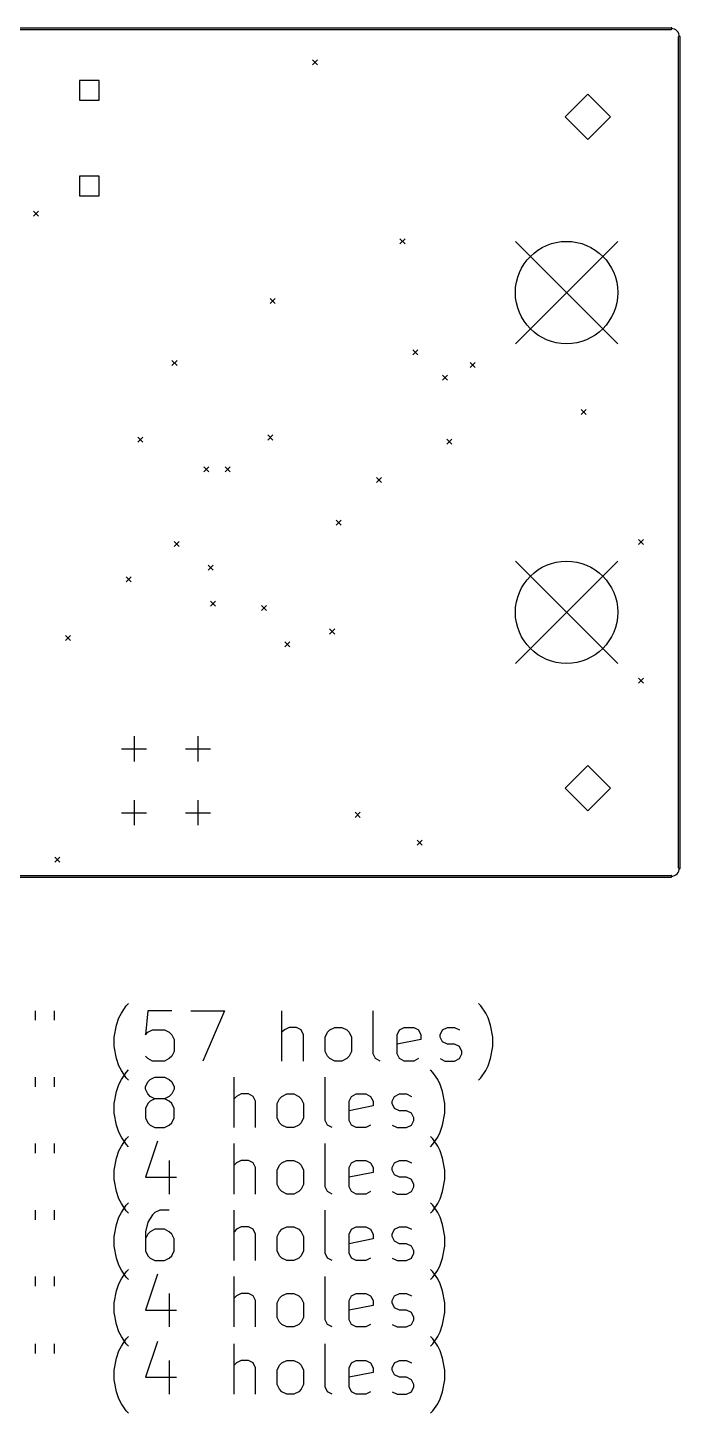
# Model space of a CAD drawing. Extents: x 98.2 to 183.9, y -141 to -57.9.
# Drawn here: x 145 to 183.9, y -140.4 to -57.9 of the extents above; entities that cross this region are included whole.
import ezdxf

# ---------------------------------------------------------------- set-up
doc = ezdxf.new("R2010")
doc.units = 0
doc.header["$MEASUREMENT"] = 0
doc.layers.add('BLACK', color=7, linetype='CONTINUOUS')

msp = doc.modelspace()

# ---------------------------------------------------------------- linework, layer by layer
at = {"layer": 'Black'}
for p, q in [((104.895, -57.885), (183.395, -57.885)), ((104.895, -57.985), (183.395, -57.985)), ((183.845, -107.935), (183.845, -58.435)), ((183.945, -107.935), (183.945, -58.435)), ((162.029, -59.794), (162.329, -60.094)), ((162.329, -59.794), (162.029, -60.094)), ((149.3, -61.027), (148.134, -61.027)), ((148.134, -61.027), (148.134, -62.193)), ((149.3, -62.193), (149.3, -61.027)), ((178.435, -61.835), (177.085, -63.185)), ((179.785, -63.185), (178.435, -61.835)), ((148.134, -62.193), (149.3, -62.193)), ((177.085, -63.185), (178.435, -64.535)), ((178.435, -64.535), (179.785, -63.185)), ((149.3, -66.727), (148.134, -66.727)), ((148.134, -66.727), (148.134, -67.893)), ((149.3, -67.893), (149.3, -66.727)), ((148.134, -67.893), (149.3, -67.893)), ((145.392, -68.811), (145.692, -69.111)), ((145.692, -68.811), (145.392, -69.111)), ((167.236, -70.462), (167.536, -70.762)), ((167.536, -70.462), (167.236, -70.762)), ((174.115, -70.612), (180.215, -76.712)), ((180.215, -70.612), (174.115, -76.712)), ((159.489, -74.018), (159.789, -74.318)), ((159.789, -74.018), (159.489, -74.318)), ((167.998, -77.066), (168.298, -77.366)), ((168.298, -77.066), (167.998, -77.366)), ((153.647, -77.701), (153.947, -78.001)), ((153.947, -77.701), (153.647, -78.001)), ((171.427, -77.828), (171.727, -78.128)), ((171.727, -77.828), (171.427, -78.128)), ((169.776, -78.59), (170.076, -78.89)), ((170.076, -78.59), (169.776, -78.89)), ((178.031, -80.622), (178.331, -80.922)), ((178.331, -80.622), (178.031, -80.922)), ((151.615, -82.273), (151.915, -82.573)), ((151.915, -82.273), (151.615, -82.573)), ((159.362, -82.146), (159.662, -82.446)), ((159.662, -82.146), (159.362, -82.446)), ((170.03, -82.4), (170.33, -82.7)), ((170.33, -82.4), (170.03, -82.7)), ((155.552, -84.051), (155.852, -84.351)), ((155.852, -84.051), (155.552, -84.351)), ((156.822, -84.051), (157.122, -84.351)), ((157.122, -84.051), (156.822, -84.351)), ((165.839, -84.686), (166.139, -84.986)), ((166.139, -84.686), (165.839, -84.986)), ((163.426, -87.226), (163.726, -87.526)), ((163.726, -87.226), (163.426, -87.526)), ((153.774, -88.496), (154.074, -88.796)), ((154.074, -88.496), (153.774, -88.796)), ((181.46, -88.369), (181.76, -88.669)), ((181.76, -88.369), (181.46, -88.669)), ((155.806, -89.893), (156.106, -90.193)), ((156.106, -89.893), (155.806, -90.193)), ((174.115, -89.66), (180.215, -95.76)), ((180.215, -89.66), (174.115, -95.76)), ((150.916, -90.591), (151.216, -90.891)), ((151.216, -90.591), (150.916, -90.891)), ((155.933, -92.052), (156.233, -92.352)), ((156.233, -92.052), (155.933, -92.352)), ((158.981, -92.306), (159.281, -92.606)), ((159.281, -92.306), (158.981, -92.606)), ((147.297, -94.084), (147.597, -94.384)), ((147.597, -94.084), (147.297, -94.384)), ((163.045, -93.703), (163.345, -94.003)), ((163.345, -93.703), (163.045, -94.003)), ((160.378, -94.465), (160.678, -94.765)), ((160.678, -94.465), (160.378, -94.765)), ((181.46, -96.624), (181.76, -96.924)), ((181.76, -96.624), (181.46, -96.924)), ((151.384, -100.088), (151.384, -101.588)), ((155.194, -100.088), (155.194, -101.588)), ((150.634, -100.838), (152.134, -100.838)), ((154.444, -100.838), (155.944, -100.838)), ((178.435, -101.835), (177.085, -103.185)), ((179.785, -103.185), (178.435, -101.835)), ((151.384, -103.898), (151.384, -105.398)), ((155.194, -103.898), (155.194, -105.398)), ((177.085, -103.185), (178.435, -104.535)), ((178.435, -104.535), (179.785, -103.185)), ((150.634, -104.648), (152.134, -104.648)), ((154.444, -104.648), (155.944, -104.648)), ((164.569, -104.625), (164.869, -104.925)), ((164.869, -104.625), (164.569, -104.925)), ((168.252, -106.276), (168.552, -106.576)), ((168.552, -106.276), (168.252, -106.576)), ((146.662, -107.292), (146.962, -107.592)), ((146.962, -107.292), (146.662, -107.592)), ((104.895, -108.385), (183.395, -108.385)), ((104.895, -108.485), (183.395, -108.485)), ((150.631, -116.585), (150.916, -116.156)), ((150.916, -116.156), (151.059, -116.014)), ((172.059, -116.156), (171.916, -116.014)), ((172.345, -116.585), (172.059, -116.156)), ((145.488, -116.442), (145.488, -117.014)), ((146.631, -116.442), (146.631, -117.014)), ((150.345, -117.299), (150.488, -116.871)), ((150.488, -116.871), (150.631, -116.585)), ((152.202, -116.442), (152.059, -117.871)), ((153.631, -116.442), (152.202, -116.442)), ((154.774, -116.442), (156.774, -116.442)), ((156.774, -116.442), (155.488, -119.442)), ((160.202, -119.442), (160.202, -116.442)), ((165.631, -119.014), (165.631, -116.442)), ((172.488, -116.871), (172.345, -116.585)), ((172.631, -117.299), (172.488, -116.871)), ((150.202, -118.014), (150.345, -117.299)), ((150.202, -118.585), (150.202, -118.014)), ((152.059, -117.871), (152.202, -117.728)), ((152.202, -117.728), (152.488, -117.585)), ((152.488, -117.585), (153.202, -117.585)), ((153.202, -117.585), (153.488, -117.728)), ((153.488, -117.728), (153.631, -117.871)), ((153.631, -117.871), (153.774, -118.156)), ((160.345, -117.585), (160.202, -117.728)), ((160.631, -117.442), (160.345, -117.585)), ((161.059, -117.442), (160.631, -117.442)), ((161.345, -117.585), (161.059, -117.442)), ((161.488, -117.871), (161.345, -117.585)), ((161.488, -119.442), (161.488, -117.871)), ((162.774, -118.014), (162.916, -117.728)), ((162.774, -118.871), (162.774, -118.014)), ((162.916, -117.728), (163.059, -117.585)), ((163.059, -117.585), (163.345, -117.442)), ((163.345, -117.442), (163.774, -117.442)), ((163.774, -117.442), (164.059, -117.585)), ((164.059, -117.585), (164.202, -117.728)), ((164.202, -117.728), (164.345, -118.014)), ((164.345, -118.014), (164.345, -118.871)), ((167.059, -117.871), (167.202, -117.585)), ((167.059, -119.014), (167.059, -117.871)), ((167.202, -117.585), (167.488, -117.442)), ((167.488, -117.442), (168.059, -117.442)), ((168.059, -117.442), (168.345, -117.585)), ((168.345, -117.585), (168.488, -117.871)), ((168.488, -117.871), (168.488, -118.156)), ((169.631, -117.871), (169.774, -117.585)), ((169.631, -118.014), (169.631, -117.871)), ((169.774, -118.299), (169.631, -118.014)), ((169.774, -117.585), (170.059, -117.442)), ((170.059, -117.442), (170.488, -117.442)), ((170.488, -117.442), (170.774, -117.585)), ((172.774, -118.014), (172.631, -117.299)), ((172.774, -118.585), (172.774, -118.014)), ((150.345, -119.299), (150.202, -118.585)), ((153.774, -118.156), (153.774, -118.871)), ((168.488, -118.156), (167.059, -118.442)), ((170.059, -118.442), (169.774, -118.299)), ((170.488, -118.442), (170.059, -118.442)), ((170.774, -118.585), (170.488, -118.442)), ((170.916, -118.871), (170.774, -118.585)), ((172.631, -119.299), (172.774, -118.585)), ((150.488, -119.728), (150.345, -119.299)), ((152.202, -119.299), (152.059, -119.156)), ((152.488, -119.442), (152.202, -119.299)), ((153.202, -119.442), (152.488, -119.442)), ((153.488, -119.299), (153.202, -119.442)), ((153.631, -119.156), (153.488, -119.299)), ((153.774, -118.871), (153.631, -119.156)), ((162.916, -119.156), (162.774, -118.871)), ((163.059, -119.299), (162.916, -119.156)), ((163.345, -119.442), (163.059, -119.299)), ((163.774, -119.442), (163.345, -119.442)), ((164.059, -119.299), (163.774, -119.442)), ((164.202, -119.156), (164.059, -119.299)), ((164.345, -118.871), (164.202, -119.156)), ((165.774, -119.299), (165.631, -119.014)), ((166.059, -119.442), (165.774, -119.299)), ((167.202, -119.299), (167.059, -119.014)), ((167.488, -119.442), (167.202, -119.299)), ((168.059, -119.442), (167.488, -119.442)), ((168.345, -119.299), (168.059, -119.442)), ((169.631, -119.299), (169.916, -119.442)), ((169.916, -119.442), (170.488, -119.442)), ((170.488, -119.442), (170.774, -119.299)), ((170.774, -119.299), (170.916, -119.014)), ((170.916, -119.014), (170.916, -118.871)), ((172.488, -119.728), (172.631, -119.299)), ((145.488, -120.402), (145.488, -120.974)), ((146.631, -120.402), (146.631, -120.974)), ((150.631, -120.014), (150.488, -119.728)), ((150.916, -120.442), (150.631, -120.014)), ((150.631, -120.545), (150.916, -120.116)), ((150.916, -120.116), (151.059, -119.974)), ((151.059, -120.585), (150.916, -120.442)), ((152.345, -120.545), (152.631, -120.402)), ((152.631, -120.402), (153.202, -120.402)), ((153.202, -120.402), (153.488, -120.545)), ((157.345, -123.402), (157.345, -120.402)), ((162.774, -122.974), (162.774, -120.402)), ((169.202, -120.116), (169.059, -119.974)), ((169.488, -120.545), (169.202, -120.116)), ((171.916, -120.585), (172.059, -120.442)), ((172.059, -120.442), (172.345, -120.014)), ((172.345, -120.014), (172.488, -119.728)), ((150.202, -121.974), (150.345, -121.259)), ((150.345, -121.259), (150.488, -120.831)), ((150.488, -120.831), (150.631, -120.545)), ((152.059, -120.974), (152.202, -120.688)), ((152.059, -121.116), (152.059, -120.974)), ((152.202, -121.402), (152.059, -121.116)), ((152.202, -120.688), (152.345, -120.545)), ((153.488, -120.545), (153.631, -120.688)), ((153.631, -120.688), (153.774, -120.974)), ((153.774, -121.116), (153.631, -121.402)), ((153.774, -120.974), (153.774, -121.116)), ((169.631, -120.831), (169.488, -120.545)), ((169.774, -121.259), (169.631, -120.831)), ((169.916, -121.974), (169.774, -121.259)), ((150.202, -122.545), (150.202, -121.974)), ((152.202, -121.974), (152.059, -122.259)), ((152.345, -121.545), (152.202, -121.402)), ((152.345, -121.831), (152.202, -121.974)), ((152.631, -121.688), (152.345, -121.545)), ((152.631, -121.688), (152.345, -121.831)), ((153.202, -121.688), (152.631, -121.688)), ((153.488, -121.545), (153.202, -121.688)), ((153.488, -121.831), (153.202, -121.688)), ((153.631, -121.402), (153.488, -121.545)), ((153.631, -121.974), (153.488, -121.831)), ((153.774, -122.259), (153.631, -121.974)), ((157.488, -121.545), (157.345, -121.688)), ((157.774, -121.402), (157.488, -121.545)), ((158.202, -121.402), (157.774, -121.402)), ((158.488, -121.545), (158.202, -121.402)), ((158.631, -121.831), (158.488, -121.545)), ((158.631, -123.402), (158.631, -121.831)), ((159.916, -121.974), (160.059, -121.688)), ((159.916, -122.831), (159.916, -121.974)), ((160.059, -121.688), (160.202, -121.545)), ((160.202, -121.545), (160.488, -121.402)), ((160.488, -121.402), (160.916, -121.402)), ((160.916, -121.402), (161.202, -121.545)), ((161.202, -121.545), (161.345, -121.688)), ((161.345, -121.688), (161.488, -121.974)), ((161.488, -121.974), (161.488, -122.831)), ((164.202, -121.831), (164.345, -121.545)), ((164.202, -122.974), (164.202, -121.831)), ((165.631, -122.116), (164.202, -122.402)), ((164.345, -121.545), (164.631, -121.402)), ((164.631, -121.402), (165.202, -121.402)), ((165.202, -121.402), (165.488, -121.545)), ((165.488, -121.545), (165.631, -121.831)), ((165.631, -121.831), (165.631, -122.116)), ((166.774, -121.831), (166.916, -121.545)), ((166.774, -121.974), (166.774, -121.831)), ((166.916, -122.259), (166.774, -121.974)), ((166.916, -121.545), (167.202, -121.402)), ((167.202, -121.402), (167.631, -121.402)), ((167.631, -121.402), (167.916, -121.545)), ((169.916, -122.545), (169.916, -121.974)), ((150.345, -123.259), (150.202, -122.545)), ((152.059, -122.259), (152.059, -122.831)), ((152.059, -122.831), (152.202, -123.116)), ((153.631, -123.116), (153.774, -122.831)), ((153.774, -122.831), (153.774, -122.259)), ((160.059, -123.116), (159.916, -122.831)), ((161.488, -122.831), (161.345, -123.116)), ((162.916, -123.259), (162.774, -122.974)), ((164.345, -123.259), (164.202, -122.974)), ((167.202, -122.402), (166.916, -122.259)), ((167.631, -122.402), (167.202, -122.402)), ((167.916, -122.545), (167.631, -122.402)), ((168.059, -122.831), (167.916, -122.545)), ((167.916, -123.259), (168.059, -122.974)), ((168.059, -122.974), (168.059, -122.831)), ((169.774, -123.259), (169.916, -122.545)), ((150.488, -123.688), (150.345, -123.259)), ((150.631, -123.974), (150.488, -123.688)), ((152.202, -123.116), (152.345, -123.259)), ((152.345, -123.259), (152.631, -123.402)), ((152.631, -123.402), (153.202, -123.402)), ((153.202, -123.402), (153.488, -123.259)), ((153.488, -123.259), (153.631, -123.116)), ((160.202, -123.259), (160.059, -123.116)), ((160.488, -123.402), (160.202, -123.259)), ((160.916, -123.402), (160.488, -123.402)), ((161.202, -123.259), (160.916, -123.402)), ((161.345, -123.116), (161.202, -123.259)), ((163.202, -123.402), (162.916, -123.259)), ((164.631, -123.402), (164.345, -123.259)), ((165.202, -123.402), (164.631, -123.402)), ((165.488, -123.259), (165.202, -123.402)), ((166.774, -123.259), (167.059, -123.402)), ((167.059, -123.402), (167.631, -123.402)), ((167.631, -123.402), (167.916, -123.259)), ((169.488, -123.974), (169.631, -123.688)), ((169.631, -123.688), (169.774, -123.259)), ((145.488, -124.362), (145.488, -124.934)), ((146.631, -124.362), (146.631, -124.934)), ((150.488, -124.791), (150.631, -124.505)), ((150.916, -124.402), (150.631, -123.974)), ((150.631, -124.505), (150.916, -124.076)), ((150.916, -124.076), (151.059, -123.934)), ((151.059, -124.545), (150.916, -124.402)), ((152.774, -124.219), (152.059, -126.362)), ((157.345, -127.362), (157.345, -124.362)), ((162.774, -126.934), (162.774, -124.362)), ((169.202, -124.076), (169.059, -123.934)), ((169.059, -124.545), (169.202, -124.402)), ((169.202, -124.402), (169.488, -123.974)), ((169.488, -124.505), (169.202, -124.076)), ((169.631, -124.791), (169.488, -124.505)), ((150.202, -125.934), (150.345, -125.219)), ((150.345, -125.219), (150.488, -124.791)), ((153.488, -125.362), (153.488, -127.362)), ((157.774, -125.362), (157.488, -125.505)), ((158.202, -125.362), (157.774, -125.362)), ((158.488, -125.505), (158.202, -125.362)), ((160.202, -125.505), (160.488, -125.362)), ((160.488, -125.362), (160.916, -125.362)), ((160.916, -125.362), (161.202, -125.505)), ((164.345, -125.505), (164.631, -125.362)), ((164.631, -125.362), (165.202, -125.362)), ((165.202, -125.362), (165.488, -125.505)), ((166.916, -125.505), (167.202, -125.362)), ((167.202, -125.362), (167.631, -125.362)), ((167.631, -125.362), (167.916, -125.505)), ((169.774, -125.219), (169.631, -124.791)), ((169.916, -125.934), (169.774, -125.219)), ((150.202, -126.505), (150.202, -125.934)), ((157.488, -125.505), (157.345, -125.648)), ((158.631, -125.791), (158.488, -125.505)), ((158.631, -127.362), (158.631, -125.791)), ((159.916, -125.934), (160.059, -125.648)), ((159.916, -126.791), (159.916, -125.934)), ((160.059, -125.648), (160.202, -125.505)), ((161.202, -125.505), (161.345, -125.648)), ((161.345, -125.648), (161.488, -125.934)), ((161.488, -125.934), (161.488, -126.791)), ((164.202, -125.791), (164.345, -125.505)), ((164.202, -126.934), (164.202, -125.791)), ((165.631, -126.076), (164.202, -126.362)), ((165.488, -125.505), (165.631, -125.791)), ((165.631, -125.791), (165.631, -126.076)), ((166.774, -125.791), (166.916, -125.505)), ((166.774, -125.934), (166.774, -125.791)), ((166.916, -126.219), (166.774, -125.934)), ((167.202, -126.362), (166.916, -126.219)), ((169.916, -126.505), (169.916, -125.934)), ((150.345, -127.219), (150.202, -126.505)), ((152.059, -126.362), (153.916, -126.362)), ((160.059, -127.076), (159.916, -126.791)), ((160.202, -127.219), (160.059, -127.076)), ((161.345, -127.076), (161.202, -127.219)), ((161.488, -126.791), (161.345, -127.076)), ((162.916, -127.219), (162.774, -126.934)), ((164.345, -127.219), (164.202, -126.934)), ((167.631, -126.362), (167.202, -126.362)), ((167.916, -126.505), (167.631, -126.362)), ((168.059, -126.791), (167.916, -126.505)), ((167.916, -127.219), (168.059, -126.934)), ((168.059, -126.934), (168.059, -126.791)), ((169.774, -127.219), (169.916, -126.505)), ((150.488, -127.648), (150.345, -127.219)), ((150.631, -127.934), (150.488, -127.648)), ((150.916, -128.362), (150.631, -127.934)), ((150.916, -128.036), (151.059, -127.894)), ((160.488, -127.362), (160.202, -127.219)), ((160.916, -127.362), (160.488, -127.362)), ((161.202, -127.219), (160.916, -127.362)), ((163.202, -127.362), (162.916, -127.219)), ((164.631, -127.362), (164.345, -127.219)), ((165.202, -127.362), (164.631, -127.362)), ((165.488, -127.219), (165.202, -127.362)), ((166.774, -127.219), (167.059, -127.362)), ((167.059, -127.362), (167.631, -127.362)), ((167.631, -127.362), (167.916, -127.219)), ((169.202, -128.036), (169.059, -127.894)), ((169.202, -128.362), (169.488, -127.934)), ((169.488, -127.934), (169.631, -127.648)), ((169.631, -127.648), (169.774, -127.219)), ((145.488, -128.322), (145.488, -128.894)), ((146.631, -128.322), (146.631, -128.894)), ((150.345, -129.179), (150.488, -128.751)), ((150.488, -128.751), (150.631, -128.465)), ((150.631, -128.465), (150.916, -128.036)), ((151.059, -128.505), (150.916, -128.362)), ((152.488, -128.608), (152.202, -129.036)), ((152.631, -128.465), (152.488, -128.608)), ((152.916, -128.322), (152.631, -128.465)), ((153.488, -128.322), (152.916, -128.322)), ((157.345, -131.322), (157.345, -128.322)), ((162.774, -130.894), (162.774, -128.322)), ((169.059, -128.505), (169.202, -128.362)), ((169.488, -128.465), (169.202, -128.036)), ((169.631, -128.751), (169.488, -128.465)), ((169.774, -129.179), (169.631, -128.751)), ((150.202, -129.894), (150.345, -129.179)), ((152.202, -129.036), (152.059, -129.608)), ((152.631, -129.465), (152.345, -129.608)), ((153.202, -129.465), (152.631, -129.465)), ((153.488, -129.608), (153.202, -129.465)), ((157.488, -129.465), (157.345, -129.608)), ((157.774, -129.322), (157.488, -129.465)), ((158.202, -129.322), (157.774, -129.322)), ((158.488, -129.465), (158.202, -129.322)), ((158.631, -129.751), (158.488, -129.465)), ((160.059, -129.608), (160.202, -129.465)), ((160.202, -129.465), (160.488, -129.322)), ((160.488, -129.322), (160.916, -129.322)), ((160.916, -129.322), (161.202, -129.465)), ((161.202, -129.465), (161.345, -129.608)), ((164.202, -129.751), (164.345, -129.465)), ((164.345, -129.465), (164.631, -129.322)), ((164.631, -129.322), (165.202, -129.322)), ((165.202, -129.322), (165.488, -129.465)), ((165.488, -129.465), (165.631, -129.751)), ((166.774, -129.751), (166.916, -129.465)), ((166.916, -129.465), (167.202, -129.322)), ((167.202, -129.322), (167.631, -129.322)), ((167.631, -129.322), (167.916, -129.465)), ((169.916, -129.894), (169.774, -129.179)), ((150.202, -130.465), (150.202, -129.894)), ((152.059, -129.608), (152.059, -130.751)), ((152.202, -129.751), (152.059, -130.036)), ((152.345, -129.608), (152.202, -129.751)), ((153.631, -129.751), (153.488, -129.608)), ((153.774, -130.036), (153.631, -129.751)), ((153.774, -130.751), (153.774, -130.036)), ((158.631, -131.322), (158.631, -129.751)), ((159.916, -129.894), (160.059, -129.608)), ((159.916, -130.751), (159.916, -129.894)), ((161.345, -129.608), (161.488, -129.894)), ((161.488, -129.894), (161.488, -130.751)), ((164.202, -130.894), (164.202, -129.751)), ((165.631, -130.036), (164.202, -130.322)), ((165.631, -129.751), (165.631, -130.036)), ((166.774, -129.894), (166.774, -129.751)), ((166.916, -130.179), (166.774, -129.894)), ((167.202, -130.322), (166.916, -130.179)), ((167.631, -130.322), (167.202, -130.322)), ((167.916, -130.465), (167.631, -130.322)), ((169.916, -130.465), (169.916, -129.894)), ((150.345, -131.179), (150.202, -130.465)), ((150.488, -131.608), (150.345, -131.179)), ((152.059, -130.751), (152.202, -131.036)), ((152.202, -131.036), (152.345, -131.179)), ((152.345, -131.179), (152.631, -131.322)), ((153.202, -131.322), (153.488, -131.179)), ((153.488, -131.179), (153.631, -131.036)), ((153.631, -131.036), (153.774, -130.751)), ((160.059, -131.036), (159.916, -130.751)), ((160.202, -131.179), (160.059, -131.036)), ((160.488, -131.322), (160.202, -131.179)), ((161.202, -131.179), (160.916, -131.322)), ((161.345, -131.036), (161.202, -131.179)), ((161.488, -130.751), (161.345, -131.036)), ((162.916, -131.179), (162.774, -130.894)), ((163.202, -131.322), (162.916, -131.179)), ((164.345, -131.179), (164.202, -130.894)), ((164.631, -131.322), (164.345, -131.179)), ((165.488, -131.179), (165.202, -131.322)), ((166.774, -131.179), (167.059, -131.322)), ((167.631, -131.322), (167.916, -131.179)), ((168.059, -130.751), (167.916, -130.465)), ((167.916, -131.179), (168.059, -130.894)), ((168.059, -130.894), (168.059, -130.751)), ((169.631, -131.608), (169.774, -131.179)), ((169.774, -131.179), (169.916, -130.465)), ((150.631, -131.894), (150.488, -131.608)), ((150.916, -132.322), (150.631, -131.894)), ((150.631, -132.425), (150.916, -131.996)), ((150.916, -131.996), (151.059, -131.854)), ((152.631, -131.322), (153.202, -131.322)), ((160.916, -131.322), (160.488, -131.322)), ((165.202, -131.322), (164.631, -131.322)), ((167.059, -131.322), (167.631, -131.322)), ((169.202, -131.996), (169.059, -131.854)), ((169.202, -132.322), (169.488, -131.894)), ((169.488, -132.425), (169.202, -131.996)), ((169.488, -131.894), (169.631, -131.608)), ((145.488, -132.282), (145.488, -132.854)), ((146.631, -132.282), (146.631, -132.854)), ((150.345, -133.139), (150.488, -132.711)), ((150.488, -132.711), (150.631, -132.425)), ((151.059, -132.465), (150.916, -132.322)), ((152.774, -132.139), (152.059, -134.282)), ((157.345, -135.282), (157.345, -132.282)), ((162.774, -134.854), (162.774, -132.282)), ((169.059, -132.465), (169.202, -132.322)), ((169.631, -132.711), (169.488, -132.425)), ((169.774, -133.139), (169.631, -132.711)), ((150.202, -133.854), (150.345, -133.139)), ((153.488, -133.282), (153.488, -135.282)), ((157.488, -133.425), (157.345, -133.568)), ((157.774, -133.282), (157.488, -133.425)), ((158.202, -133.282), (157.774, -133.282)), ((158.488, -133.425), (158.202, -133.282)), ((158.631, -133.711), (158.488, -133.425)), ((158.631, -135.282), (158.631, -133.711)), ((159.916, -133.854), (160.059, -133.568)), ((160.059, -133.568), (160.202, -133.425)), ((160.202, -133.425), (160.488, -133.282)), ((160.488, -133.282), (160.916, -133.282)), ((160.916, -133.282), (161.202, -133.425)), ((161.202, -133.425), (161.345, -133.568)), ((161.345, -133.568), (161.488, -133.854)), ((164.202, -133.711), (164.345, -133.425)), ((164.202, -134.854), (164.202, -133.711)), ((164.345, -133.425), (164.631, -133.282)), ((164.631, -133.282), (165.202, -133.282)), ((165.202, -133.282), (165.488, -133.425)), ((165.488, -133.425), (165.631, -133.711)), ((165.631, -133.711), (165.631, -133.996)), ((166.774, -133.711), (166.916, -133.425)), ((166.774, -133.854), (166.774, -133.711)), ((166.916, -133.425), (167.202, -133.282)), ((167.202, -133.282), (167.631, -133.282)), ((167.631, -133.282), (167.916, -133.425)), ((169.916, -133.854), (169.774, -133.139)), ((150.202, -134.425), (150.202, -133.854)), ((150.345, -135.139), (150.202, -134.425)), ((152.059, -134.282), (153.916, -134.282)), ((159.916, -134.711), (159.916, -133.854)), ((161.488, -133.854), (161.488, -134.711)), ((165.631, -133.996), (164.202, -134.282)), ((166.916, -134.139), (166.774, -133.854)), ((167.202, -134.282), (166.916, -134.139)), ((167.631, -134.282), (167.202, -134.282)), ((167.916, -134.425), (167.631, -134.282)), ((168.059, -134.711), (167.916, -134.425)), ((169.774, -135.139), (169.916, -134.425)), ((169.916, -134.425), (169.916, -133.854)), ((150.488, -135.568), (150.345, -135.139)), ((160.059, -134.996), (159.916, -134.711)), ((160.202, -135.139), (160.059, -134.996)), ((160.488, -135.282), (160.202, -135.139)), ((160.916, -135.282), (160.488, -135.282)), ((161.202, -135.139), (160.916, -135.282)), ((161.345, -134.996), (161.202, -135.139)), ((161.488, -134.711), (161.345, -134.996)), ((162.916, -135.139), (162.774, -134.854)), ((163.202, -135.282), (162.916, -135.139)), ((164.345, -135.139), (164.202, -134.854)), ((164.631, -135.282), (164.345, -135.139)), ((165.202, -135.282), (164.631, -135.282)), ((165.488, -135.139), (165.202, -135.282)), ((166.774, -135.139), (167.059, -135.282)), ((167.059, -135.282), (167.631, -135.282)), ((167.631, -135.282), (167.916, -135.139)), ((167.916, -135.139), (168.059, -134.854)), ((168.059, -134.854), (168.059, -134.711)), ((169.631, -135.568), (169.774, -135.139)), ((150.631, -135.854), (150.488, -135.568)), ((150.916, -136.282), (150.631, -135.854)), ((150.631, -136.425), (150.916, -135.996)), ((150.916, -135.996), (151.059, -135.854)), ((152.774, -136.139), (152.059, -138.282)), ((169.202, -135.996), (169.059, -135.854)), ((169.202, -136.282), (169.488, -135.854)), ((169.488, -136.425), (169.202, -135.996)), ((169.488, -135.854), (169.631, -135.568)), ((145.488, -136.282), (145.488, -136.854)), ((146.631, -136.282), (146.631, -136.854)), ((150.345, -137.139), (150.488, -136.711)), ((150.488, -136.711), (150.631, -136.425)), ((151.059, -136.425), (150.916, -136.282)), ((157.345, -139.282), (157.345, -136.282)), ((162.774, -138.854), (162.774, -136.282)), ((169.059, -136.425), (169.202, -136.282)), ((169.631, -136.711), (169.488, -136.425)), ((169.774, -137.139), (169.631, -136.711)), ((150.202, -137.854), (150.345, -137.139)), ((153.488, -137.282), (153.488, -139.282)), ((157.488, -137.425), (157.345, -137.568)), ((157.774, -137.282), (157.488, -137.425)), ((158.202, -137.282), (157.774, -137.282)), ((158.488, -137.425), (158.202, -137.282)), ((158.631, -137.711), (158.488, -137.425)), ((158.631, -139.282), (158.631, -137.711)), ((159.916, -137.854), (160.059, -137.568)), ((160.059, -137.568), (160.202, -137.425)), ((160.202, -137.425), (160.488, -137.282)), ((160.488, -137.282), (160.916, -137.282)), ((160.916, -137.282), (161.202, -137.425)), ((161.202, -137.425), (161.345, -137.568)), ((161.345, -137.568), (161.488, -137.854)), ((164.202, -137.711), (164.345, -137.425)), ((164.202, -138.854), (164.202, -137.711)), ((164.345, -137.425), (164.631, -137.282)), ((164.631, -137.282), (165.202, -137.282)), ((165.202, -137.282), (165.488, -137.425)), ((165.488, -137.425), (165.631, -137.711)), ((165.631, -137.711), (165.631, -137.996)), ((166.774, -137.711), (166.916, -137.425)), ((166.774, -137.854), (166.774, -137.711)), ((166.916, -137.425), (167.202, -137.282)), ((167.202, -137.282), (167.631, -137.282)), ((167.631, -137.282), (167.916, -137.425)), ((169.916, -137.854), (169.774, -137.139)), ((150.202, -138.425), (150.202, -137.854)), ((150.345, -139.139), (150.202, -138.425)), ((152.059, -138.282), (153.916, -138.282)), ((159.916, -138.711), (159.916, -137.854)), ((161.488, -137.854), (161.488, -138.711)), ((165.631, -137.996), (164.202, -138.282)), ((166.916, -138.139), (166.774, -137.854)), ((167.202, -138.282), (166.916, -138.139)), ((167.631, -138.282), (167.202, -138.282)), ((167.916, -138.425), (167.631, -138.282)), ((168.059, -138.711), (167.916, -138.425)), ((169.774, -139.139), (169.916, -138.425)), ((169.916, -138.425), (169.916, -137.854)), ((150.488, -139.568), (150.345, -139.139)), ((160.059, -138.996), (159.916, -138.711)), ((160.202, -139.139), (160.059, -138.996)), ((160.488, -139.282), (160.202, -139.139)), ((160.916, -139.282), (160.488, -139.282)), ((161.202, -139.139), (160.916, -139.282)), ((161.345, -138.996), (161.202, -139.139)), ((161.488, -138.711), (161.345, -138.996)), ((162.916, -139.139), (162.774, -138.854)), ((163.202, -139.282), (162.916, -139.139)), ((164.345, -139.139), (164.202, -138.854)), ((164.631, -139.282), (164.345, -139.139)), ((165.202, -139.282), (164.631, -139.282)), ((165.488, -139.139), (165.202, -139.282)), ((166.774, -139.139), (167.059, -139.282)), ((167.059, -139.282), (167.631, -139.282)), ((167.631, -139.282), (167.916, -139.139)), ((167.916, -139.139), (168.059, -138.854)), ((168.059, -138.854), (168.059, -138.711)), ((169.631, -139.568), (169.774, -139.139)), ((150.631, -139.854), (150.488, -139.568)), ((150.916, -140.282), (150.631, -139.854)), ((151.059, -140.425), (150.916, -140.282)), ((169.059, -140.425), (169.202, -140.282)), ((169.202, -140.282), (169.488, -139.854)), ((169.488, -139.854), (169.631, -139.568))]:
    msp.add_line(p, q, dxfattribs=at)
for centre in [(177.165, -73.662), (177.165, -92.71)]:
    msp.add_circle(centre, 3.05, dxfattribs=at)
for centre, radius, start, end in [((183.395, -57.935), 0.05, 270, 450), ((183.395, -58.435), 0.5, 0, 90), ((183.895, -58.435), 0.05, 360, 540), ((183.395, -107.935), 0.5, -90, 0), ((183.895, -107.935), 0.05, 180, 360), ((183.395, -108.435), 0.05, 270, 450)]:
    msp.add_arc(centre, radius, start, end, dxfattribs=at)

doc.saveas('drawing.dxf')
